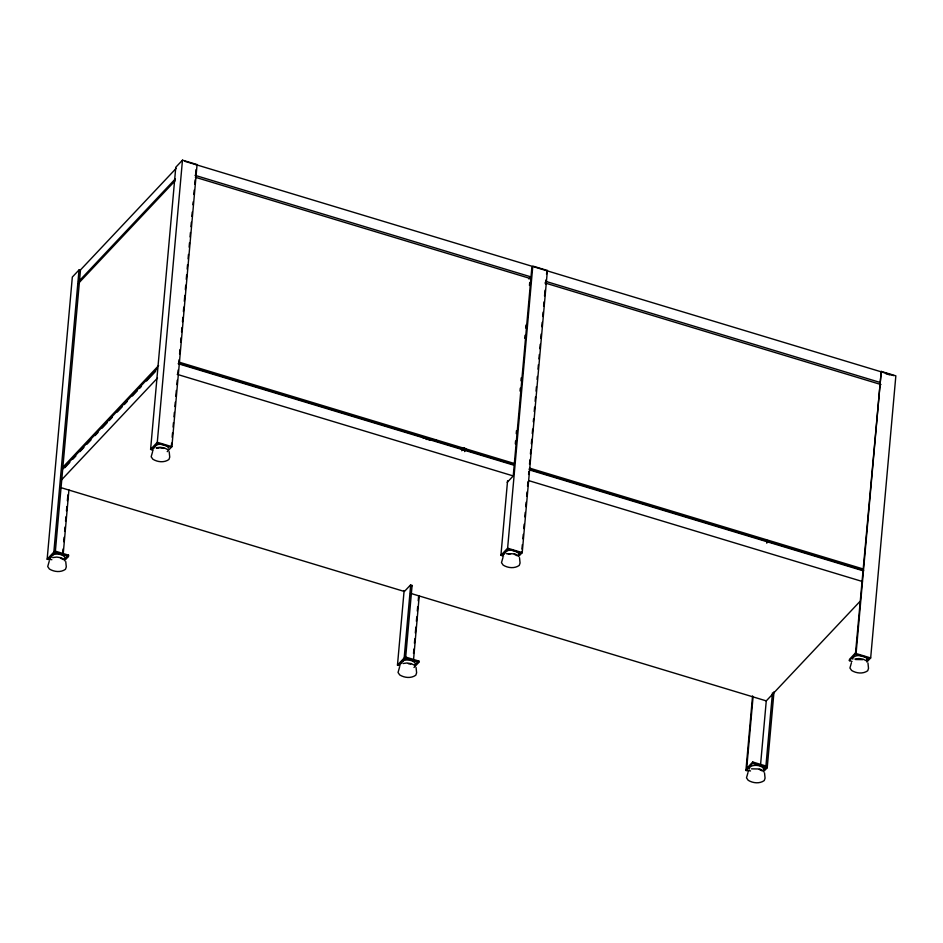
<?xml version="1.0" encoding="UTF-8"?>
<svg xmlns="http://www.w3.org/2000/svg" width="943" height="943" viewBox="0 0 943 943"><rect width="100%" height="100%" fill="white"/><g stroke="black" fill="none" stroke-linecap="round" stroke-linejoin="round"><path stroke-width="1.41" d="M49.802 559.989L47.15 559.187L72.328 277.065L79.023 269.957L80.438 270.382L55.26 552.504L49.213 558.928L51.853 559.729M47.15 559.187L53.845 552.079L79.023 269.957M62.674 553.376L63.063 548.991M63.711 541.671L64.1 537.286M64.631 531.439L65.02 527.054M65.538 521.208L65.927 516.823M66.458 510.976L66.847 506.591M67.366 500.745L67.884 494.898M63.181 554.272L68.922 489.924M64.419 560.779L68.45 556.5L68.568 555.168L55.378 551.172M153.249 450.188L150.597 449.387L175.775 167.265L182.471 160.157L197.075 164.577L171.897 446.699L167.217 451.662M150.597 449.387L157.292 442.279L182.471 160.157M171.638 443.127L171.249 447.383L158.059 443.399L152.012 449.811M172.156 437.281L172.545 432.884M173.064 427.038L173.465 422.653M173.983 416.806L174.372 412.409M174.891 406.563L175.292 402.178M175.811 396.331L176.329 390.473M176.848 384.626L177.249 380.241M177.767 374.395L178.156 370.01M178.675 364.151L179.076 359.766M179.594 353.92L179.983 349.535M180.643 342.215L181.032 337.83M181.551 331.983L181.94 327.598M182.471 321.74L182.859 317.355M183.378 311.508L183.767 307.123M184.298 301.265L184.816 295.418M185.335 289.572L185.724 285.187M186.254 279.328L186.643 274.943M187.162 269.097L187.551 264.712M188.081 258.853L188.47 254.469M189.119 247.16L189.508 242.775M190.038 236.917L190.427 232.532M190.946 226.685L191.346 222.3M191.865 216.442L192.254 212.057M192.902 204.749L193.174 201.826M193.822 194.506L194.211 190.121M194.729 184.274L195.13 179.889M195.649 174.031L196.038 169.646M400.127 665.899L397.474 665.098L404.123 590.554M397.474 665.098L404.17 657.99L410.688 584.908M412.091 585.426L405.573 658.426L399.526 664.839M413.505 653.44L413.906 649.055M414.425 643.209L414.814 638.824M415.333 632.965L415.863 627.119M416.382 621.272L416.771 616.887M417.289 611.04L417.69 606.655M418.209 600.809L418.598 596.424M413.494 660.183L419.234 595.835M413.989 667.491L418.775 662.41L418.892 661.078L405.702 657.082M503.574 556.099L500.922 555.297L507.57 480.753M502.454 554.39L502.336 555.722L508.383 549.309L521.573 553.293L521.691 551.961L518.674 555.168M515.314 443.894L515.585 440.959M516.234 433.627L516.493 430.692M520.029 391.086L520.3 388.151M520.949 380.819L521.208 377.884M524.744 338.278L525.003 335.343M525.664 328.011L525.923 325.076M529.459 285.47L529.718 282.535M507.193 482.368L513.24 475.944L514.194 465.288L178.168 363.692M179.382 363.42L513.487 464.428L514.348 463.508L530.85 278.68L195.331 177.249M528.988 279.045L531.003 276.912L531.958 266.244L184.687 161.253M500.922 555.297L507.617 548.189L532.795 266.067L547.4 270.488L522.222 552.61L518.544 556.511M521.951 549.038L522.339 544.653M522.87 538.807L523.259 534.41M523.778 528.563L524.167 524.178M524.827 516.87L525.216 512.473M525.734 506.627L526.123 502.242M526.654 496.395L527.043 491.998M527.561 486.152L527.962 481.767M528.61 474.459L528.87 471.524M529.518 464.215L529.919 459.83M530.438 453.984L530.826 449.587M531.345 443.74L531.746 439.355M532.265 433.509L532.654 429.112M533.302 421.804L533.573 418.881M534.221 411.572L534.61 407.176M535.141 401.329L535.53 396.944M536.048 391.097L536.437 386.713M537.097 379.392L537.357 376.469M538.005 369.161L538.394 364.764M538.924 358.918L539.313 354.533M539.832 348.686L540.221 344.301M540.752 338.443L541.141 334.058M541.789 326.749L542.178 322.365M542.708 316.506L543.097 312.121M543.616 306.275L544.005 301.89M544.535 296.031L545.054 290.185M545.573 284.338L545.973 279.953M546.492 274.095L547.4 270.488M748.577 771.244L745.925 770.443L752.573 695.899M753.08 696.771L746.573 769.759L750.522 770.961M766.789 543.203L767.048 540.28M745.925 770.443L752.62 763.335L752.738 762.003L765.928 765.999M760.529 765.115L766.27 700.885L859.992 601.398M772.458 692.869L765.81 767.331L763.795 769.464M763.394 771.822L767.225 767.755L774.003 691.749M852.012 661.444L849.372 660.642L849.49 659.31L855.537 652.898M849.372 660.642L856.067 653.534L881.245 371.412L895.85 375.833L870.672 657.955L866.841 662.021M49.225 561.262L47.716 566.566L49.401 569.018C54.152 571.953 60.788 572.672 65.491 569.289L66.293 566.884L65.739 561.533M152.672 451.461L151.163 456.766L152.849 459.217C157.599 462.153 164.235 462.872 168.938 459.489L169.74 457.084L169.186 451.732M399.549 667.173L398.04 672.477L399.714 674.929C404.464 677.864 411.101 678.583 415.804 675.2L416.617 672.795L416.063 667.444M502.996 557.372L501.487 562.676L503.173 565.128C507.923 568.063 514.56 568.782 519.263 565.399L520.064 562.995L519.51 557.643M747.999 772.517L746.491 777.834L748.176 780.274C752.927 783.209 759.563 783.939 764.266 780.556L765.068 778.14L764.514 772.8M851.446 662.717L849.938 668.033L851.623 670.473C856.374 673.408 863.01 674.139 867.713 670.756L868.515 668.339L867.961 663M461.787 450.754L463.119 448.137M463.331 450.4L464.663 447.772M464.616 451.614L465.948 448.986M79.471 271.006L176.223 168.314M78.517 281.674L175.268 178.981M78.363 283.454L175.115 180.761M196.427 165.261L197.075 164.577M62.875 467.209L158.613 365.578M61.708 470.05L157.446 368.43M64.761 467.763L69.806 462.412M72.835 459.194L75.864 455.988M79.907 451.697L83.939 447.418M86.968 444.2L90.999 439.921M95.043 435.631L98.072 432.413M102.103 428.134L107.148 422.782M109.164 420.637L112.193 417.419M117.238 412.067L122.284 406.704M124.311 404.571L127.329 401.353M132.385 396.001L137.43 390.638M139.446 388.504L141.462 386.359M146.507 381.007L155.595 371.365M60.753 480.718L157.505 378.025M64.537 559.447L68.568 555.168M415.863 664.285L418.892 661.078M881.245 371.412L855.419 654.23L868.609 658.214L866.593 660.359M746.691 768.427L752.738 762.003M156.125 447.784L160.157 447.277L164.388 447.925L167.689 449.563M156.727 448.267L159.084 447.972M52.678 557.584L56.71 557.077L60.941 557.726L64.242 559.364M506.45 553.706L514.713 553.836L518.013 555.474M508.23 554.024L510.576 553.73M403.003 663.507L407.022 662.988L411.254 663.636L414.566 665.275M854.9 659.051L858.932 658.544L863.163 659.192L866.464 660.819M855.501 659.522L862.727 659.652M751.453 768.851L759.716 768.993L763.017 770.62M422.782 437.705L427.179 437.894M426.059 439.344L433.391 439.65M428.947 439.839L436.267 440.145M160.251 447.819L163.952 448.385M408.354 663.719L410.83 664.096M533.844 266.81L893.823 375.644M885.878 373.699L889.827 374.901M194.977 175.315L531.003 276.912M545.549 281.309L880.22 382.481M544.924 282.935L880.986 384.544M178.84 362.077L514.348 463.508M529.836 468.188L863.093 568.947M528.964 469.107L863.635 570.279M530.143 470.109L863.411 570.869M177.213 374.359L513.24 475.944M529.188 480.765L862.456 581.525M157.292 442.279L171.897 446.699M507.617 548.189L522.222 552.61M856.067 653.534L870.672 657.955M412.327 585.627L410.441 585.061L404.394 591.485L61.342 487.767M410.5 593.324L766.27 700.885M53.845 552.079L68.45 556.5M404.17 657.99L418.775 662.41M752.62 763.335L767.225 767.755M514.277 554.295L517.165 555.722M759.28 769.453L762.168 770.879M60.505 558.185L63.405 559.612M154.027 447.913A7.273 3.737 5.1 0 1 160.569 444.271A7.273 3.737 5.1 0 1 168.479 448.161M504.34 553.836A7.273 3.737 5.1 0 1 512.78 550.335A7.273 3.737 5.1 0 1 518.167 555.946M852.79 659.181A7.273 3.737 5.1 0 1 859.344 655.526A7.273 3.737 5.1 0 1 867.242 659.428M50.58 557.714A7.273 3.737 5.1 0 1 57.122 554.071A7.273 3.737 5.1 0 1 65.02 557.961M400.893 663.636A7.273 3.737 5.1 0 1 409.333 660.135A7.273 3.737 5.1 0 1 414.72 665.746M749.343 768.981A7.273 3.737 5.1 0 1 755.897 765.327A7.273 3.737 5.1 0 1 763.795 769.229"/></g></svg>
